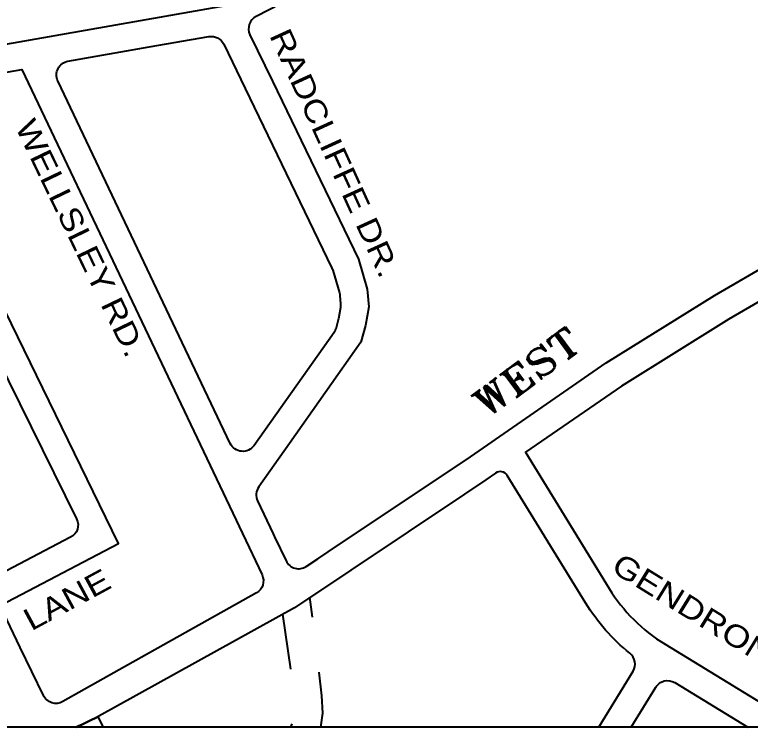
# Paper-space layout 'Cover Sheet' of a CAD drawing. Header units: inches. Extents: x 1.1 to 40.6, y 0.6 to 29.
# Drawn here: x 6.28 to 7.609, y 8.001 to 9.288 of the extents above; entities that cross this region are included whole.
import ezdxf

# ---------------------------------------------------------------- set-up
doc = ezdxf.new("R2010")
doc.units = ezdxf.units.IN
doc.header["$MEASUREMENT"] = 0
doc.linetypes.add('DASHED', pattern=[0.75, 0.5, -0.25])
doc.linetypes.add('DASHED8', pattern=[0.09375, 0.0625, -0.03125])
for name, color, linetype in [('N-PROP', 1, 'DASHED'), ('N-RD-MAIN', 1, 'Continuous'), ('N-RD-PRIV', 1, 'DASHED8'), ('N-TEXT', 1, 'Continuous'), ('P4TIT', 7, 'Continuous')]:
    doc.layers.add(name, color=color, linetype=linetype)
doc.styles.add('TITLE', font='ROMANT', dxfattribs={"height": 0.022884})

psp = doc.layouts.new('Cover Sheet')

# ---------------------------------------------------------------- linework, layer by layer
at = {"layer": 'N-PROP', "flags": 128}
psp.add_lwpolyline([(6.3915, 8.0014, 0.006471), (6.4303, 8.0204), (6.4405, 8.0014)], format="xyb", dxfattribs=at)
at = {"layer": 'N-RD-MAIN', "flags": 128}
psp.add_lwpolyline([(5.2843, 9.0631), (6.6617, 9.3049)], dxfattribs=at)
for points in [[(6.7611, 9.3079), (6.7164, 9.2851, 0.407814), (6.7053, 9.2519), (6.7458, 9.168), (6.9012, 8.8467), (6.917, 8.7926), (6.9197, 8.7606), (6.9137, 8.7272), (6.9058, 8.6967), (6.7768, 8.5141), (6.7212, 8.4354, 0.271114), (6.719, 8.4103), (6.7474, 8.3506), (6.7499, 8.3452), (6.7706, 8.3018, 0.457475), (6.807, 8.2918), (6.8277, 8.3056), (6.8464, 8.3181), (7.1034, 8.4899), (7.3488, 8.6594), (7.5444, 8.7812), (7.7597, 8.9064)], [(7.7828, 8.8619), (7.5701, 8.7384), (7.3762, 8.6176), (7.203, 8.4979), (7.354, 8.2521, 0.11821), (7.4549, 8.1514), (7.7, 8.0014)], [(7.3352, 8.0014), (7.3971, 8.1025, 0.377067), (7.3915, 8.135, -0.085756), (7.3114, 8.2259), (7.1701, 8.456, 0.429963), (7.1488, 8.4605), (7.1315, 8.4485), (7.0925, 8.4225), (6.7855, 8.2173), (6.4324, 8.0215), (6.4323, 8.0214, -0.000341), (6.4303, 8.0204, -0.006471), (6.3915, 8.0014, -0.006471)], [(7.3939, 8.0014), (7.4381, 8.0737, -0.414214), (7.4725, 8.082), (7.6042, 8.0014)]]:
    psp.add_lwpolyline(points, format="xyb", dxfattribs=at)
for points in [[(6.6311, 9.2487, -0.335331), (6.6579, 9.235), (6.6967, 9.1548), (6.8534, 8.8306, -0.041499), (6.8549, 8.8267), (6.8669, 8.7858, -0.050087), (6.8678, 8.7809), (6.869, 8.7663, -0.065624), (6.8687, 8.7597), (6.865, 8.7388, -0.018942), (6.8646, 8.7369), (6.8608, 8.7225, -0.090628), (6.8571, 8.7144), (6.7127, 8.5102, -0.573423), (6.6698, 8.5138), (6.3583, 9.1687, -0.495734), (6.3766, 9.2041), (6.5235, 9.2299)], [(6.6916, 8.3514), (6.7272, 8.2766, -0.39445), (6.7169, 8.2441), (6.6679, 8.2166), (6.4693, 8.105), (6.3673, 8.0477, -0.431754), (6.3326, 8.0586), (6.2904, 8.1455), (6.2536, 8.2211), (6.4677, 8.3333), (6.0691, 9.1501), (6.2931, 9.1894)], [(6.0237, 9.1239), (6.3923, 8.3777, -0.407275), (6.3815, 8.3445), (6.2545, 8.278, -0.422242), (6.2205, 8.2892), (5.8349, 9.0766, -0.499301), (5.8531, 9.1122), (5.9969, 9.1374, -0.33296)]]:
    psp.add_lwpolyline(points, format="xyb", close=True, dxfattribs=at)
at = {"layer": 'N-RD-PRIV', "flags": 128}
for points in [[(6.8332, 8.0014), (6.837, 8.0269), (6.8352, 8.0581), (6.8137, 8.2361)], [(6.7641, 8.2054), (6.7855, 8.0563), (6.7852, 8.0217), (6.7788, 8.0014)]]:
    psp.add_lwpolyline(points, dxfattribs=at)
at = {"layer": 'P4TIT'}
psp.add_lwpolyline([(11.6738, 15.5264), (11.6738, 8.0014), (3.8738, 8.0014), (3.8738, 15.5264)], close=True, dxfattribs=at)

# ---------------------------------------------------------------- texts
at = {"layer": 'N-TEXT', "width": 1.2}
for s, rotation, p in [('RADCLIFFE DR.', 294.5366, (6.7397, 9.2508)), ('WELLSLEY RD.', 295.7141, (6.2802, 9.0867)), ('GENDRON  ST.', 328.2884, (7.3553, 8.2839)), (' LANE', 28.4129, (6.2948, 8.166))]:
    psp.add_text(s, height=0.04, rotation=rotation, dxfattribs=at).set_placement(p)
at = {"layer": 'N-TEXT', "style": 'TITLE', "width": 1.2}
psp.add_text('WEST', height=0.05, rotation=36.5151, dxfattribs=at).set_placement((7.1325, 8.5574))

doc.saveas('drawing.dxf')
